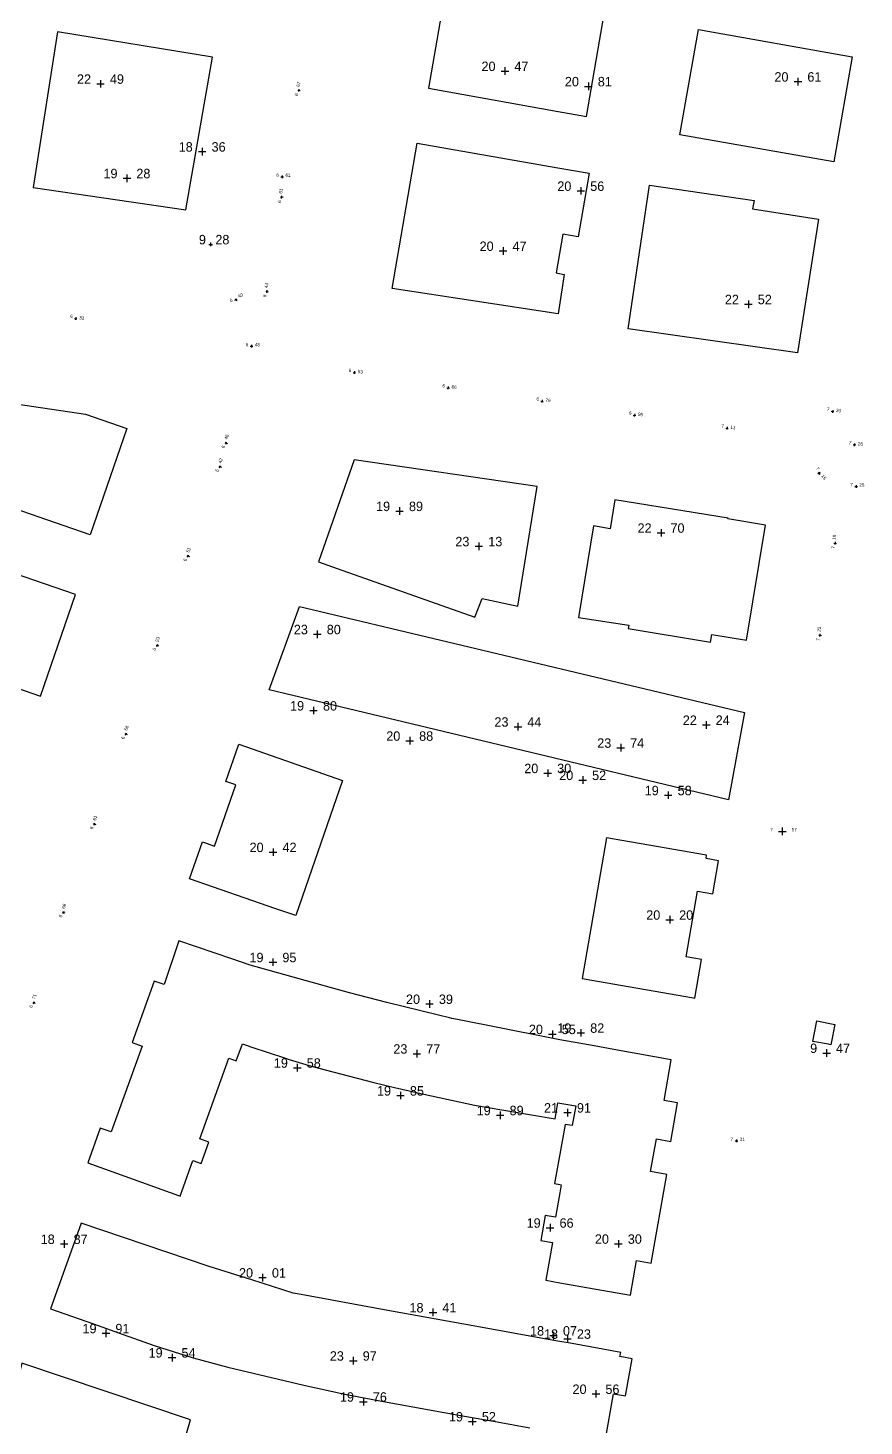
# Model space of a CAD drawing. Header units: inches. Extents: x 254505 to 255520, y 808954 to 809980.
# Drawn here: x 254962 to 255050.6, y 809202.6 to 809350.7 of the extents above; entities that cross this region are included whole.
import ezdxf
from ezdxf.enums import TextEntityAlignment as Align

# ---------------------------------------------------------------- set-up
doc = ezdxf.new("R2010")
doc.units = ezdxf.units.IN
doc.header["$MEASUREMENT"] = 0
for name, color, linetype in [('2201', 1, 'Continuous'), ('building levels', 6, 'Continuous'), ('orig buildings', 3, 'Continuous'), ('street levels', 5, 'Continuous')]:
    doc.layers.add(name, color=color, linetype=linetype)
doc.styles.add('hebtxt', font='hebtxt')

# ---------------------------------------------------------------- blocks, each defined once
blk = doc.blocks.new('1505')
for points in [[(-0.4, 0), (0.4, 0)], [(0, 0.4), (0, -0.4)]]:
    blk.add_lwpolyline(points)
at = {"style": 'hebtxt'}
blk.add_attdef('METER', text='', height=2, dxfattribs=at).set_placement((-1, 0), align=Align.RIGHT)
blk.add_attdef('CENTIMETER', (1, 0), '', height=2, dxfattribs=at)
blk = doc.blocks.new('1503')
for points in [[(-0.4, 0), (0.4, 0)], [(0, 0.4), (0, -0.4)]]:
    blk.add_lwpolyline(points)
at = {"style": 'hebtxt'}
blk.add_attdef('METER', text='', height=2, dxfattribs=at).set_placement((-1, 0), align=Align.RIGHT)
blk.add_attdef('CENTIMETER', (1, 0), '', height=2, dxfattribs=at)

msp = doc.modelspace()

# ---------------------------------------------------------------- linework, layer by layer
at = {"layer": '2201'}
msp.add_polyline3d([(255045.2, 809243.36, -3.93), (255045.62, 809245.52, -4.01), (255047.52, 809245.16, -3.73), (255047.13, 809243.16, -3.7), (255047.1, 809243, -3.7), (255046.85, 809243.05, -3.73), (255045.2, 809243.36, -3.93)], close=True, dxfattribs=at)
at = {"layer": 'orig buildings'}
for points, elevation in [([(255018.22, 809341.81), (255021.2, 809341.29), (255023.1, 809352.14), (255019.55, 809352.77), (255019.61, 809353.12), (255018.22, 809353.38), (255014.53, 809354.08), (255006.43, 809355.5), (255004.47, 809344.29), (255018.22, 809341.81)], 0.12), ([(254962.6, 809333.78), (254978.77, 809331.4), (254981.58, 809347.57), (254965.16, 809350.26), (254962.6, 809333.78)], 0.12), ([(255031.11, 809339.35), (255033.07, 809350.49), (255049.35, 809347.62), (255047.4, 809336.49), (255031.11, 809339.35)], 21.61), ([(255018.01, 809324.72), (255018.19, 809324.69), (255018.85, 809324.57), (255018.2, 809320.38), (255018.2, 809320.38), (255000.62, 809323.07), (255003.27, 809338.47), (255018.19, 809335.85), (255021.5, 809335.28), (255020.33, 809328.54), (255018.72, 809328.82), (255018.19, 809325.77), (255018.01, 809324.72)], 0.12), ([(255025.64, 809318.81), (255027.89, 809334.02), (255038.99, 809332.38), (255038.79, 809331.51), (255045.79, 809330.41), (255043.58, 809316.27), (255025.64, 809318.81)], 23.61), ([(254950.74, 809312.35), (254968.13, 809309.77), (254972.52, 809308.25), (254968.62, 809297), (254957.69, 809300.76), (254958.07, 809302.56), (254949.36, 809303.81), (254950.74, 809312.35)], 0.12), ([(254992.81, 809294.12), (254994.8, 809293.42), (255009.37, 809288.28), (255010.16, 809290.26), (255013.93, 809289.44), (255015.99, 809302.13), (254996.62, 809304.92), (254992.81, 809294.12)], 22.3), ([(254945.43, 809286.11), (254963.39, 809279.93), (254967.08, 809290.68), (254948.59, 809297.04), (254947.08, 809292.78), (254947.72, 809292.6), (254945.43, 809286.11)], 21.54), ([(254990.8, 809289.41), (255037.96, 809278.19), (255036.25, 809268.92), (254987.6, 809280.57)], 21.48)]:
    msp.add_lwpolyline(points, close=True, dxfattribs=dict(at, elevation=elevation))
for points in [[(255020.35, 809288.26), (255025.7, 809287.42), (255025.64, 809287.08), (255034.36, 809285.63), (255034.5, 809286.45), (255038.16, 809285.84), (255040.19, 809298.01), (255036.19, 809298.68), (255036.21, 809298.77), (255024.23, 809300.7), (255023.72, 809297.64), (255021.96, 809297.94), (255020.35, 809288.26)], [(255018.39, 809227.34), (255017.93, 809224.74), (255016.83, 809224.93), (255016.36, 809222.28), (255017.6, 809222.06), (255016.9, 809218.07), (255018.39, 809217.81), (255025.86, 809216.49), (255026.51, 809220.16), (255028.06, 809219.89), (255029.72, 809229.27), (255028.01, 809229.57), (255028.62, 809233.03), (255030.14, 809232.76), (255030.87, 809236.84), (255029.43, 809237.1), (255030.2, 809241.42), (255024.5, 809242.43), (255021.64, 809242.95), (255021.44, 809242.99), (255018.39, 809243.54), (255016.98, 809243.82), (255007.54, 809245.68), (255006.96, 809245.79), (255006.69, 809245.86), (255005.53, 809246.12), (255000.06, 809247.47), (254996.11, 809248.49), (254990.78, 809249.99), (254985.6, 809251.44), (254983.65, 809252.1), (254978.04, 809254), (254976.46, 809249.38), (254975.41, 809249.75), (254973.08, 809243.25), (254974.15, 809242.87), (254970.87, 809233.77), (254969.7, 809234.19), (254968.38, 809230.51), (254978, 809227.05), (254978.16, 809226.99), (254978.33, 809227.48), (254979.51, 809230.76), (254980.39, 809230.44), (254981.21, 809232.7), (254980.24, 809233.05), (254983.31, 809241.57), (254984.12, 809241.29), (254984.76, 809243.11), (254985.78, 809242.76), (254989.22, 809241.61), (254989.72, 809241.46), (254991.85, 809240.81), (254992.47, 809240.62), (254992.72, 809240.55), (254996.93, 809239.45), (254998.7, 809239), (255000.87, 809238.49), (255003.98, 809237.79), (255009.34, 809236.6), (255010.39, 809236.42), (255017.89, 809235.17), (255018.18, 809236.86), (255018.39, 809236.83), (255020.07, 809236.53), (255019.7, 809234.44), (255018.94, 809234.57), (255018.39, 809231.43), (255017.84, 809228.3), (255018.39, 809228.2), (255018.54, 809228.17)], [(254961.41, 809209.28), (254959.02, 809199.66), (254962.18, 809198.25), (254960.05, 809188.06), (254974.01, 809185.23), (254979.27, 809203.3)]]:
    msp.add_lwpolyline(points, close=True, dxfattribs=at)
msp.add_lwpolyline([(255023.18, 809201.04), (255024.08, 809206.04), (255025.33, 809205.82), (255026.04, 809209.75), (255024.76, 809209.98), (255024.85, 809210.43), (255019.69, 809211.36), (255018.39, 809211.6), (255017.17, 809211.81), (255009.97, 809213.1), (254999.79, 809214.92), (254990.98, 809216.55), (254990.15, 809216.7), (254985.77, 809218.11), (254981.23, 809219.54), (254967.67, 809224.11), (254967.46, 809223.53), (254966.13, 809219.78), (254964.44, 809215.05), (254968.99, 809213.44), (254972.12, 809212.32), (254975.43, 809211.17), (254979.54, 809209.86), (254983.21, 809208.88), (254991.26, 809206.95), (254995.63, 809206), (254999.14, 809205.34), (255004.77, 809204.31), (255007.89, 809203.76), (255011.75, 809203.08), (255015.22, 809202.46)], dxfattribs=at)
for points in [[(254990.42, 809256.68, 21.23), (254988.3, 809257.41, 21.05), (254979.16, 809260.58, 20.27), (254980.52, 809264.48, 19.84), (254981.82, 809264.02, 20.51), (254984.07, 809270.51, 21.23), (254983.01, 809270.87, 20.42), (254984.38, 809274.82, 20.52), (254995.38, 809271, 21.25), (254991.77, 809260.57, 21.24), (254990.42, 809256.68, 21.23)], [(255020.74, 809250.01, 21.39), (255032.54, 809247.97, 19.92), (255032.68, 809247.95, 19.9), (255033.38, 809252.04, 20.04), (255031.78, 809252.31, 20.28), (255032.97, 809259.25, 20.76), (255034.59, 809258.97, 20.11), (255035.19, 809262.48, 20.11), (255033.88, 809262.71, 20.45), (255033.94, 809263.09, 21.15), (255023.32, 809264.92, 21.39), (255020.74, 809250.01, 21.39)]]:
    msp.add_polyline3d(points, close=True, dxfattribs=at)

# ---------------------------------------------------------------- block references
at = {"layer": 'building levels'}
ref = msp.add_blockref('1505', (255012.58, 809346.1, 20.47), dxfattribs=at)
ref.add_attrib('METER', '20', dxfattribs={"layer": '0', "height": 1, "style": 'hebtxt'}).set_placement((255011.58, 809346.1, 20.47), align=Align.RIGHT)
ref.add_attrib('CENTIMETER', '47', (255013.58, 809346.1, 20.47), dxfattribs={"layer": '0', "height": 1, "style": 'hebtxt'})
ref = msp.add_blockref('1505', (254969.73, 809344.75, 22.49), dxfattribs=at)
ref.add_attrib('METER', '22', dxfattribs={"layer": '0', "height": 1, "style": 'hebtxt'}).set_placement((254968.73, 809344.75, 22.49), align=Align.RIGHT)
ref.add_attrib('CENTIMETER', '49', (254970.73, 809344.75, 22.49), dxfattribs={"layer": '0', "height": 1, "style": 'hebtxt'})
ref = msp.add_blockref('1505', (255021.41, 809344.48, 20.81), dxfattribs=at)
ref.add_attrib('METER', '20', dxfattribs={"layer": '0', "height": 1, "style": 'hebtxt'}).set_placement((255020.41, 809344.48, 20.81), align=Align.RIGHT)
ref.add_attrib('CENTIMETER', '81', (255022.41, 809344.48, 20.81), dxfattribs={"layer": '0', "height": 1, "style": 'hebtxt'})
ref = msp.add_blockref('1505', (255043.61, 809344.98, 20.61), dxfattribs=at)
ref.add_attrib('METER', '20', dxfattribs={"layer": '0', "height": 1, "style": 'hebtxt'}).set_placement((255042.61, 809344.98, 20.61), align=Align.RIGHT)
ref.add_attrib('CENTIMETER', '61', (255044.61, 809344.98, 20.61), dxfattribs={"layer": '0', "height": 1, "style": 'hebtxt'})
ref = msp.add_blockref('1505', (254980.5, 809337.57, 18.36), dxfattribs=at)
ref.add_attrib('METER', '18', dxfattribs={"layer": '0', "height": 1, "style": 'hebtxt'}).set_placement((254979.5, 809337.57, 18.36), align=Align.RIGHT)
ref.add_attrib('CENTIMETER', '36', (254981.5, 809337.57, 18.36), dxfattribs={"layer": '0', "height": 1, "style": 'hebtxt'})
ref = msp.add_blockref('1505', (254972.53, 809334.75, 19.28), dxfattribs=at)
ref.add_attrib('METER', '19', dxfattribs={"layer": '0', "height": 1, "style": 'hebtxt'}).set_placement((254971.53, 809334.75, 19.28), align=Align.RIGHT)
ref.add_attrib('CENTIMETER', '28', (254973.53, 809334.75, 19.28), dxfattribs={"layer": '0', "height": 1, "style": 'hebtxt'})
ref = msp.add_blockref('1505', (255020.61, 809333.42, 20.56), dxfattribs=at)
ref.add_attrib('METER', '20', dxfattribs={"layer": '0', "height": 1, "style": 'hebtxt'}).set_placement((255019.61, 809333.41, 20.56), align=Align.RIGHT)
ref.add_attrib('CENTIMETER', '56', (255021.61, 809333.41, 20.56), dxfattribs={"layer": '0', "height": 1, "style": 'hebtxt'})
at = {"layer": 'building levels', "xscale": 0.5, "yscale": 0.5, "zscale": 0.5}
msp.add_blockref('1505', (254981.4, 809327.75, 9.28), dxfattribs=at).add_auto_attribs({'METER': '9', 'CENTIMETER': '28'})
at = {"layer": 'building levels'}
ref = msp.add_blockref('1505', (255012.38, 809327.05, 20.47), dxfattribs=at)
ref.add_attrib('METER', '20', dxfattribs={"layer": '0', "height": 1, "style": 'hebtxt'}).set_placement((255011.38, 809327.05, 20.47), align=Align.RIGHT)
ref.add_attrib('CENTIMETER', '47', (255013.38, 809327.05, 20.47), dxfattribs={"layer": '0', "height": 1, "style": 'hebtxt'})
ref = msp.add_blockref('1505', (255038.36, 809321.41, 22.52), dxfattribs=at)
ref.add_attrib('METER', '22', dxfattribs={"layer": '0', "height": 1, "style": 'hebtxt'}).set_placement((255037.36, 809321.41, 22.52), align=Align.RIGHT)
ref.add_attrib('CENTIMETER', '52', (255039.36, 809321.41, 22.52), dxfattribs={"layer": '0', "height": 1, "style": 'hebtxt'})
ref = msp.add_blockref('1505', (255001.41, 809299.51, 19.89), dxfattribs=at)
ref.add_attrib('METER', '19', dxfattribs={"layer": '0', "height": 1, "style": 'hebtxt'}).set_placement((255000.41, 809299.51, 19.89), align=Align.RIGHT)
ref.add_attrib('CENTIMETER', '89', (255002.41, 809299.51, 19.89), dxfattribs={"layer": '0', "height": 1, "style": 'hebtxt'})
ref = msp.add_blockref('1505', (255029.11, 809297.21, 22.7), dxfattribs=at)
ref.add_attrib('METER', '22', dxfattribs={"layer": '0', "height": 1, "style": 'hebtxt'}).set_placement((255028.11, 809297.21, 22.7), align=Align.RIGHT)
ref.add_attrib('CENTIMETER', '70', (255030.11, 809297.21, 22.7), dxfattribs={"layer": '0', "height": 1, "style": 'hebtxt'})
ref = msp.add_blockref('1505', (255009.81, 809295.78, 23.13), dxfattribs=at)
ref.add_attrib('METER', '23', dxfattribs={"layer": '0', "height": 1, "style": 'hebtxt'}).set_placement((255008.81, 809295.78, 23.13), align=Align.RIGHT)
ref.add_attrib('CENTIMETER', '13', (255010.81, 809295.78, 23.13), dxfattribs={"layer": '0', "height": 1, "style": 'hebtxt'})
ref = msp.add_blockref('1505', (254992.7, 809286.47, 23.8), dxfattribs=at)
ref.add_attrib('METER', '23', dxfattribs={"layer": '0', "height": 1, "style": 'hebtxt'}).set_placement((254991.7, 809286.47, 23.8), align=Align.RIGHT)
ref.add_attrib('CENTIMETER', '80', (254993.7, 809286.47, 23.8), dxfattribs={"layer": '0', "height": 1, "style": 'hebtxt'})
ref = msp.add_blockref('1505', (254992.3, 809278.39, 19.8), dxfattribs=at)
ref.add_attrib('METER', '19', dxfattribs={"layer": '0', "height": 1, "style": 'hebtxt'}).set_placement((254991.3, 809278.39, 19.8), align=Align.RIGHT)
ref.add_attrib('CENTIMETER', '80', (254993.3, 809278.39, 19.8), dxfattribs={"layer": '0', "height": 1, "style": 'hebtxt'})
ref = msp.add_blockref('1505', (255013.95, 809276.68, 23.44), dxfattribs=at)
ref.add_attrib('METER', '23', dxfattribs={"layer": '0', "height": 1, "style": 'hebtxt'}).set_placement((255012.95, 809276.68, 23.44), align=Align.RIGHT)
ref.add_attrib('CENTIMETER', '44', (255014.95, 809276.68, 23.44), dxfattribs={"layer": '0', "height": 1, "style": 'hebtxt'})
ref = msp.add_blockref('1505', (255033.9, 809276.87, 22.24), dxfattribs=at)
ref.add_attrib('METER', '22', dxfattribs={"layer": '0', "height": 1, "style": 'hebtxt'}).set_placement((255032.9, 809276.87, 22.24), align=Align.RIGHT)
ref.add_attrib('CENTIMETER', '24', (255034.9, 809276.87, 22.24), dxfattribs={"layer": '0', "height": 1, "style": 'hebtxt'})
ref = msp.add_blockref('1505', (255002.49, 809275.2, 20.88), dxfattribs=at)
ref.add_attrib('METER', '20', dxfattribs={"layer": '0', "height": 1, "style": 'hebtxt'}).set_placement((255001.49, 809275.19, 20.88), align=Align.RIGHT)
ref.add_attrib('CENTIMETER', '88', (255003.49, 809275.19, 20.88), dxfattribs={"layer": '0', "height": 1, "style": 'hebtxt'})
ref = msp.add_blockref('1505', (255024.84, 809274.46, 23.74), dxfattribs=at)
ref.add_attrib('METER', '23', dxfattribs={"layer": '0', "height": 1, "style": 'hebtxt'}).set_placement((255023.84, 809274.45, 23.74), align=Align.RIGHT)
ref.add_attrib('CENTIMETER', '74', (255025.84, 809274.45, 23.74), dxfattribs={"layer": '0', "height": 1, "style": 'hebtxt'})
ref = msp.add_blockref('1505', (255017.11, 809271.76, 20.3), dxfattribs=at)
ref.add_attrib('METER', '20', dxfattribs={"layer": '0', "height": 1, "style": 'hebtxt'}).set_placement((255016.11, 809271.76, 20.3), align=Align.RIGHT)
ref.add_attrib('CENTIMETER', '30', (255018.11, 809271.76, 20.3), dxfattribs={"layer": '0', "height": 1, "style": 'hebtxt'})
ref = msp.add_blockref('1505', (255020.81, 809271.03, 20.52), dxfattribs=at)
ref.add_attrib('METER', '20', dxfattribs={"layer": '0', "height": 1, "style": 'hebtxt'}).set_placement((255019.81, 809271.03, 20.52), align=Align.RIGHT)
ref.add_attrib('CENTIMETER', '52', (255021.81, 809271.03, 20.52), dxfattribs={"layer": '0', "height": 1, "style": 'hebtxt'})
ref = msp.add_blockref('1505', (255029.87, 809269.43, 19.58), dxfattribs=at)
ref.add_attrib('METER', '19', dxfattribs={"layer": '0', "height": 1, "style": 'hebtxt'}).set_placement((255028.87, 809269.42, 19.58), align=Align.RIGHT)
ref.add_attrib('CENTIMETER', '58', (255030.87, 809269.42, 19.58), dxfattribs={"layer": '0', "height": 1, "style": 'hebtxt'})
ref = msp.add_blockref('1505', (254988.01, 809263.4, 20.42), dxfattribs=at)
ref.add_attrib('METER', '20', dxfattribs={"layer": '0', "height": 1, "style": 'hebtxt'}).set_placement((254987.01, 809263.4, 20.42), align=Align.RIGHT)
ref.add_attrib('CENTIMETER', '42', (254989.01, 809263.4, 20.42), dxfattribs={"layer": '0', "height": 1, "style": 'hebtxt'})
ref = msp.add_blockref('1505', (255030.03, 809256.24, 20.2), dxfattribs=at)
ref.add_attrib('METER', '20', dxfattribs={"layer": '0', "height": 1, "style": 'hebtxt'}).set_placement((255029.03, 809256.24, 20.2), align=Align.RIGHT)
ref.add_attrib('CENTIMETER', '20', (255031.03, 809256.24, 20.2), dxfattribs={"layer": '0', "height": 1, "style": 'hebtxt'})
ref = msp.add_blockref('1505', (254988, 809251.75, 19.95), dxfattribs=at)
ref.add_attrib('METER', '19', dxfattribs={"layer": '0', "height": 1, "style": 'hebtxt'}).set_placement((254987, 809251.74, 19.95), align=Align.RIGHT)
ref.add_attrib('CENTIMETER', '95', (254989, 809251.74, 19.95), dxfattribs={"layer": '0', "height": 1, "style": 'hebtxt'})
ref = msp.add_blockref('1505', (255004.58, 809247.33, 20.39), dxfattribs=at)
ref.add_attrib('METER', '20', dxfattribs={"layer": '0', "height": 1, "style": 'hebtxt'}).set_placement((255003.58, 809247.32, 20.39), align=Align.RIGHT)
ref.add_attrib('CENTIMETER', '39', (255005.58, 809247.32, 20.39), dxfattribs={"layer": '0', "height": 1, "style": 'hebtxt'})
ref = msp.add_blockref('1505', (255017.6, 809244.13, 20.55), dxfattribs=at)
ref.add_attrib('METER', '20', dxfattribs={"layer": '0', "height": 1, "style": 'hebtxt'}).set_placement((255016.6, 809244.13, 20.55), align=Align.RIGHT)
ref.add_attrib('CENTIMETER', '55', (255018.6, 809244.13, 20.55), dxfattribs={"layer": '0', "height": 1, "style": 'hebtxt'})
ref = msp.add_blockref('1505', (255020.61, 809244.27, 19.82), dxfattribs=at)
ref.add_attrib('METER', '19', dxfattribs={"layer": '0', "height": 1, "style": 'hebtxt'}).set_placement((255019.61, 809244.27, 19.82), align=Align.RIGHT)
ref.add_attrib('CENTIMETER', '82', (255021.61, 809244.27, 19.82), dxfattribs={"layer": '0', "height": 1, "style": 'hebtxt'})
ref = msp.add_blockref('1505', (255003.24, 809242.06, 23.77), dxfattribs=at)
ref.add_attrib('METER', '23', dxfattribs={"layer": '0', "height": 1, "style": 'hebtxt'}).set_placement((255002.24, 809242.06, 23.77), align=Align.RIGHT)
ref.add_attrib('CENTIMETER', '77', (255004.24, 809242.06, 23.77), dxfattribs={"layer": '0', "height": 1, "style": 'hebtxt'})
ref = msp.add_blockref('1505', (255046.65, 809242.13, 9.47), dxfattribs=at)
ref.add_attrib('METER', '9', dxfattribs={"layer": '0', "height": 1, "style": 'hebtxt'}).set_placement((255045.65, 809242.13, 9.47), align=Align.RIGHT)
ref.add_attrib('CENTIMETER', '47', (255047.65, 809242.13, 9.47), dxfattribs={"layer": '0', "height": 1, "style": 'hebtxt'})
ref = msp.add_blockref('1505', (254990.58, 809240.57, 19.58), dxfattribs=at)
ref.add_attrib('METER', '19', dxfattribs={"layer": '0', "height": 1, "style": 'hebtxt'}).set_placement((254989.58, 809240.57, 19.58), align=Align.RIGHT)
ref.add_attrib('CENTIMETER', '58', (254991.58, 809240.57, 19.58), dxfattribs={"layer": '0', "height": 1, "style": 'hebtxt'})
ref = msp.add_blockref('1505', (255001.51, 809237.63, 19.85), dxfattribs=at)
ref.add_attrib('METER', '19', dxfattribs={"layer": '0', "height": 1, "style": 'hebtxt'}).set_placement((255000.51, 809237.62, 19.85), align=Align.RIGHT)
ref.add_attrib('CENTIMETER', '85', (255002.51, 809237.62, 19.85), dxfattribs={"layer": '0', "height": 1, "style": 'hebtxt'})
ref = msp.add_blockref('1505', (255012.07, 809235.54, 19.89), dxfattribs=at)
ref.add_attrib('METER', '19', dxfattribs={"layer": '0', "height": 1, "style": 'hebtxt'}).set_placement((255011.07, 809235.54, 19.89), align=Align.RIGHT)
ref.add_attrib('CENTIMETER', '89', (255013.07, 809235.54, 19.89), dxfattribs={"layer": '0', "height": 1, "style": 'hebtxt'})
ref = msp.add_blockref('1505', (255019.2, 809235.82, 21.91), dxfattribs=at)
ref.add_attrib('METER', '21', dxfattribs={"layer": '0', "height": 1, "style": 'hebtxt'}).set_placement((255018.2, 809235.82, 21.91), align=Align.RIGHT)
ref.add_attrib('CENTIMETER', '91', (255020.2, 809235.82, 21.91), dxfattribs={"layer": '0', "height": 1, "style": 'hebtxt'})
ref = msp.add_blockref('1505', (255017.36, 809223.63, 19.66), dxfattribs=at)
ref.add_attrib('METER', '19', dxfattribs={"layer": '0', "height": 1, "style": 'hebtxt'}).set_placement((255016.36, 809223.63, 19.66), align=Align.RIGHT)
ref.add_attrib('CENTIMETER', '66', (255018.36, 809223.63, 19.66), dxfattribs={"layer": '0', "height": 1, "style": 'hebtxt'})
ref = msp.add_blockref('1505', (254965.88, 809221.91, 18.87), dxfattribs=at)
ref.add_attrib('METER', '18', dxfattribs={"layer": '0', "height": 1, "style": 'hebtxt'}).set_placement((254964.88, 809221.91, 18.87), align=Align.RIGHT)
ref.add_attrib('CENTIMETER', '87', (254966.88, 809221.91, 18.87), dxfattribs={"layer": '0', "height": 1, "style": 'hebtxt'})
ref = msp.add_blockref('1505', (255024.59, 809221.93, 20.3), dxfattribs=at)
ref.add_attrib('METER', '20', dxfattribs={"layer": '0', "height": 1, "style": 'hebtxt'}).set_placement((255023.59, 809221.93, 20.3), align=Align.RIGHT)
ref.add_attrib('CENTIMETER', '30', (255025.59, 809221.93, 20.3), dxfattribs={"layer": '0', "height": 1, "style": 'hebtxt'})
ref = msp.add_blockref('1505', (254986.89, 809218.35, 20.01), dxfattribs=at)
ref.add_attrib('METER', '20', dxfattribs={"layer": '0', "height": 1, "style": 'hebtxt'}).set_placement((254985.89, 809218.35, 20.01), align=Align.RIGHT)
ref.add_attrib('CENTIMETER', '01', (254987.89, 809218.35, 20.01), dxfattribs={"layer": '0', "height": 1, "style": 'hebtxt'})
ref = msp.add_blockref('1505', (255004.95, 809214.67, 18.41), dxfattribs=at)
ref.add_attrib('METER', '18', dxfattribs={"layer": '0', "height": 1, "style": 'hebtxt'}).set_placement((255003.95, 809214.66, 18.41), align=Align.RIGHT)
ref.add_attrib('CENTIMETER', '41', (255005.95, 809214.66, 18.41), dxfattribs={"layer": '0', "height": 1, "style": 'hebtxt'})
ref = msp.add_blockref('1505', (254970.31, 809212.46, 19.91), dxfattribs=at)
ref.add_attrib('METER', '19', dxfattribs={"layer": '0', "height": 1, "style": 'hebtxt'}).set_placement((254969.31, 809212.45, 19.91), align=Align.RIGHT)
ref.add_attrib('CENTIMETER', '91', (254971.31, 809212.45, 19.91), dxfattribs={"layer": '0', "height": 1, "style": 'hebtxt'})
ref = msp.add_blockref('1505', (255017.72, 809212.21, 18.07), dxfattribs=at)
ref.add_attrib('METER', '18', dxfattribs={"layer": '0', "height": 1, "style": 'hebtxt'}).set_placement((255016.72, 809212.21, 18.07), align=Align.RIGHT)
ref.add_attrib('CENTIMETER', '07', (255018.72, 809212.21, 18.07), dxfattribs={"layer": '0', "height": 1, "style": 'hebtxt'})
ref = msp.add_blockref('1505', (255019.2, 809211.87, 18.23), dxfattribs=at)
ref.add_attrib('METER', '18', dxfattribs={"layer": '0', "height": 1, "style": 'hebtxt'}).set_placement((255018.2, 809211.87, 18.23), align=Align.RIGHT)
ref.add_attrib('CENTIMETER', '23', (255020.2, 809211.87, 18.23), dxfattribs={"layer": '0', "height": 1, "style": 'hebtxt'})
ref = msp.add_blockref('1505', (254977.31, 809209.88, 19.54), dxfattribs=at)
ref.add_attrib('METER', '19', dxfattribs={"layer": '0', "height": 1, "style": 'hebtxt'}).set_placement((254976.31, 809209.88, 19.54), align=Align.RIGHT)
ref.add_attrib('CENTIMETER', '54', (254978.31, 809209.88, 19.54), dxfattribs={"layer": '0', "height": 1, "style": 'hebtxt'})
ref = msp.add_blockref('1505', (254996.51, 809209.55, 23.97), dxfattribs=at)
ref.add_attrib('METER', '23', dxfattribs={"layer": '0', "height": 1, "style": 'hebtxt'}).set_placement((254995.51, 809209.55, 23.97), align=Align.RIGHT)
ref.add_attrib('CENTIMETER', '97', (254997.51, 809209.55, 23.97), dxfattribs={"layer": '0', "height": 1, "style": 'hebtxt'})
ref = msp.add_blockref('1505', (254997.58, 809205.21, 19.76), dxfattribs=at)
ref.add_attrib('METER', '19', dxfattribs={"layer": '0', "height": 1, "style": 'hebtxt'}).set_placement((254996.58, 809205.21, 19.76), align=Align.RIGHT)
ref.add_attrib('CENTIMETER', '76', (254998.58, 809205.21, 19.76), dxfattribs={"layer": '0', "height": 1, "style": 'hebtxt'})
ref = msp.add_blockref('1505', (255022.22, 809206.04, 20.56), dxfattribs=at)
ref.add_attrib('METER', '20', dxfattribs={"layer": '0', "height": 1, "style": 'hebtxt'}).set_placement((255021.22, 809206.03, 20.56), align=Align.RIGHT)
ref.add_attrib('CENTIMETER', '56', (255023.22, 809206.03, 20.56), dxfattribs={"layer": '0', "height": 1, "style": 'hebtxt'})
ref = msp.add_blockref('1505', (255009.13, 809203.13, 19.52), dxfattribs=at)
ref.add_attrib('METER', '19', dxfattribs={"layer": '0', "height": 1, "style": 'hebtxt'}).set_placement((255008.13, 809203.12, 19.52), align=Align.RIGHT)
ref.add_attrib('CENTIMETER', '52', (255010.13, 809203.12, 19.52), dxfattribs={"layer": '0', "height": 1, "style": 'hebtxt'})
at = {"layer": 'street levels'}
ref = msp.add_blockref('1503', (254990.76, 809344.06, 6.57), dxfattribs=dict(at, xscale=0.35, yscale=0.35, zscale=0.35, rotation=78.7652279850685))
ref.add_attrib('METER', '6', dxfattribs={"layer": '0', "height": 0.35, "rotation": 78.7652, "style": 'hebtxt'}).set_placement((254990.69, 809343.72, 6.57), align=Align.RIGHT)
ref.add_attrib('CENTIMETER', '67', (254990.83, 809344.4, 6.57), dxfattribs={"layer": '0', "height": 0.35, "rotation": 78.7652, "style": 'hebtxt'})
ref = msp.add_blockref('1503', (254988.98, 809334.9, 6.5), dxfattribs=dict(at, xscale=0.35, yscale=0.35, zscale=0.35, rotation=0.017923327885357))
ref.add_attrib('METER', '6', dxfattribs={"layer": '0', "height": 0.35, "rotation": 0.0179, "style": 'hebtxt'}).set_placement((254988.63, 809334.9, 6.5), align=Align.RIGHT)
ref.add_attrib('CENTIMETER', '61', (254989.33, 809334.9, 6.5), dxfattribs={"layer": '0', "height": 0.35, "rotation": 0.0179, "style": 'hebtxt'})
ref = msp.add_blockref('1503', (254988.93, 809332.75, 6.5), dxfattribs=dict(at, xscale=0.35, yscale=0.35, zscale=0.35, rotation=82.10286530058399))
ref.add_attrib('METER', '6', dxfattribs={"layer": '0', "height": 0.35, "rotation": 82.1029, "style": 'hebtxt'}).set_placement((254988.88, 809332.4, 6.5), align=Align.RIGHT)
ref.add_attrib('CENTIMETER', '61', (254988.98, 809333.1, 6.5), dxfattribs={"layer": '0', "height": 0.35, "rotation": 82.1029, "style": 'hebtxt'})
ref = msp.add_blockref('1503', (254987.37, 809322.76, 19.77), dxfattribs=dict(at, xscale=0.35, yscale=0.35, zscale=0.35, rotation=80.13657758695659))
ref.add_attrib('METER', '6', dxfattribs={"layer": '0', "height": 0.35, "rotation": 80.1366, "style": 'hebtxt'}).set_placement((254987.31, 809322.41, 19.77), align=Align.RIGHT)
ref.add_attrib('CENTIMETER', '44', (254987.43, 809323.1, 19.77), dxfattribs={"layer": '0', "height": 0.35, "rotation": 80.1366, "style": 'hebtxt'})
ref = msp.add_blockref('1503', (254984.08, 809321.9, 19.77), dxfattribs=dict(at, xscale=0.35, yscale=0.35, zscale=0.35, rotation=27.34630528348762))
ref.add_attrib('METER', '6', dxfattribs={"layer": '0', "height": 0.35, "rotation": 27.3463, "style": 'hebtxt'}).set_placement((254983.77, 809321.74, 19.77), align=Align.RIGHT)
ref.add_attrib('CENTIMETER', '40', (254984.4, 809322.06, 19.77), dxfattribs={"layer": '0', "height": 0.35, "rotation": 27.3463, "style": 'hebtxt'})
ref = msp.add_blockref('1503', (254967.1, 809319.89, 18.98), dxfattribs=dict(at, xscale=0.35, yscale=0.35, zscale=0.35, rotation=351.0727708815392))
ref.add_attrib('METER', '6', dxfattribs={"layer": '0', "height": 0.35, "rotation": 351.0728, "style": 'hebtxt'}).set_placement((254966.76, 809319.94, 18.98), align=Align.RIGHT)
ref.add_attrib('CENTIMETER', '33', (254967.45, 809319.83, 18.98), dxfattribs={"layer": '0', "height": 0.35, "rotation": 351.0728, "style": 'hebtxt'})
ref = msp.add_blockref('1503', (254985.74, 809316.96, 6.37), dxfattribs=dict(at, xscale=0.35, yscale=0.35, zscale=0.35, rotation=0.017923327885357))
ref.add_attrib('METER', '6', dxfattribs={"layer": '0', "height": 0.35, "rotation": 0.0179, "style": 'hebtxt'}).set_placement((254985.39, 809316.96, 6.37), align=Align.RIGHT)
ref.add_attrib('CENTIMETER', '48', (254986.09, 809316.96, 6.37), dxfattribs={"layer": '0', "height": 0.35, "rotation": 0.0179, "style": 'hebtxt'})
ref = msp.add_blockref('1503', (254996.62, 809314.18, 19.33), dxfattribs=dict(at, xscale=0.35, yscale=0.35, zscale=0.35, rotation=352.4053566314383))
ref.add_attrib('METER', '6', dxfattribs={"layer": '0', "height": 0.35, "rotation": 352.4054, "style": 'hebtxt'}).set_placement((254996.27, 809314.22, 19.33), align=Align.RIGHT)
ref.add_attrib('CENTIMETER', '53', (254996.97, 809314.13, 19.33), dxfattribs={"layer": '0', "height": 0.35, "rotation": 352.4054, "style": 'hebtxt'})
ref = msp.add_blockref('1503', (255006.55, 809312.55, 19.1), dxfattribs=dict(at, xscale=0.35, yscale=0.35, zscale=0.35, rotation=352.6569658579147))
ref.add_attrib('METER', '6', dxfattribs={"layer": '0', "height": 0.35, "rotation": 352.657, "style": 'hebtxt'}).set_placement((255006.2, 809312.59, 19.1), align=Align.RIGHT)
ref.add_attrib('CENTIMETER', '66', (255006.9, 809312.5, 19.1), dxfattribs={"layer": '0', "height": 0.35, "rotation": 352.657, "style": 'hebtxt'})
ref = msp.add_blockref('1503', (255016.5, 809311.14, 19.1), dxfattribs=dict(at, xscale=0.35, yscale=0.35, zscale=0.35, rotation=352.6569658579147))
ref.add_attrib('METER', '6', dxfattribs={"layer": '0', "height": 0.35, "rotation": 352.657, "style": 'hebtxt'}).set_placement((255016.16, 809311.19, 19.1), align=Align.RIGHT)
ref.add_attrib('CENTIMETER', '79', (255016.85, 809311.1, 19.1), dxfattribs={"layer": '0', "height": 0.35, "rotation": 352.657, "style": 'hebtxt'})
ref = msp.add_blockref('1503', (255026.3, 809309.66, 19.1), dxfattribs=dict(at, xscale=0.35, yscale=0.35, zscale=0.35, rotation=352.6569658579147))
ref.add_attrib('METER', '6', dxfattribs={"layer": '0', "height": 0.35, "rotation": 352.657, "style": 'hebtxt'}).set_placement((255025.96, 809309.7, 19.1), align=Align.RIGHT)
ref.add_attrib('CENTIMETER', '95', (255026.65, 809309.61, 19.1), dxfattribs={"layer": '0', "height": 0.35, "rotation": 352.657, "style": 'hebtxt'})
ref = msp.add_blockref('1503', (255047.28, 809310.06, 19.1), dxfattribs=dict(at, xscale=0.35, yscale=0.35, zscale=0.35, rotation=352.0483778939454))
ref.add_attrib('METER', '7', dxfattribs={"layer": '0', "height": 0.35, "rotation": 352.0484, "style": 'hebtxt'}).set_placement((255046.93, 809310.11, 19.1), align=Align.RIGHT)
ref.add_attrib('CENTIMETER', '20', (255047.63, 809310.01, 19.1), dxfattribs={"layer": '0', "height": 0.35, "rotation": 352.0484, "style": 'hebtxt'})
ref = msp.add_blockref('1503', (255036.1, 809308.28, 19.1), dxfattribs=dict(at, xscale=0.35, yscale=0.35, zscale=0.35, rotation=352.6569658579147))
ref.add_attrib('METER', '7', dxfattribs={"layer": '0', "height": 0.35, "rotation": 352.657, "style": 'hebtxt'}).set_placement((255035.75, 809308.32, 19.1), align=Align.RIGHT)
ref.add_attrib('CENTIMETER', '11', (255036.44, 809308.23, 19.1), dxfattribs={"layer": '0', "height": 0.35, "rotation": 352.657, "style": 'hebtxt'})
ref = msp.add_blockref('1503', (254983.05, 809306.72, 6.35), dxfattribs=dict(at, xscale=0.35, yscale=0.35, zscale=0.35, rotation=70.93793146805069))
ref.add_attrib('METER', '6', dxfattribs={"layer": '0', "height": 0.35, "rotation": 70.9379, "style": 'hebtxt'}).set_placement((254982.94, 809306.39, 6.35), align=Align.RIGHT)
ref.add_attrib('CENTIMETER', '46', (254983.17, 809307.05, 6.35), dxfattribs={"layer": '0', "height": 0.35, "rotation": 70.9379, "style": 'hebtxt'})
ref = msp.add_blockref('1503', (255049.6, 809306.53, 19.1), dxfattribs=dict(at, xscale=0.35, yscale=0.35, zscale=0.35, rotation=352.6569658579147))
ref.add_attrib('METER', '7', dxfattribs={"layer": '0', "height": 0.35, "rotation": 352.657, "style": 'hebtxt'}).set_placement((255049.25, 809306.57, 19.1), align=Align.RIGHT)
ref.add_attrib('CENTIMETER', '26', (255049.94, 809306.48, 19.1), dxfattribs={"layer": '0', "height": 0.35, "rotation": 352.657, "style": 'hebtxt'})
ref = msp.add_blockref('1503', (254982.4, 809304.21, 19.5), dxfattribs=dict(at, xscale=0.35, yscale=0.35, zscale=0.35, rotation=70.2813879142175))
ref.add_attrib('METER', '6', dxfattribs={"layer": '0', "height": 0.35, "rotation": 70.2814, "style": 'hebtxt'}).set_placement((254982.29, 809303.88, 19.5), align=Align.RIGHT)
ref.add_attrib('CENTIMETER', '42', (254982.52, 809304.54, 19.5), dxfattribs={"layer": '0', "height": 0.35, "rotation": 70.2814, "style": 'hebtxt'})
ref = msp.add_blockref('1503', (255045.85, 809303.5, 19.1), dxfattribs=dict(at, xscale=0.35, yscale=0.35, zscale=0.35, rotation=305.9585452255043))
ref.add_attrib('METER', '7', dxfattribs={"layer": '0', "height": 0.35, "rotation": 305.9585, "style": 'hebtxt'}).set_placement((255045.64, 809303.79, 19.1), align=Align.RIGHT)
ref.add_attrib('CENTIMETER', '15', (255046.06, 809303.22, 19.1), dxfattribs={"layer": '0', "height": 0.35, "rotation": 305.9585, "style": 'hebtxt'})
ref = msp.add_blockref('1503', (255049.77, 809302.12, 19.1), dxfattribs=dict(at, xscale=0.35, yscale=0.35, zscale=0.35))
ref.add_attrib('METER', '7', dxfattribs={"layer": '0', "height": 0.35, "style": 'hebtxt'}).set_placement((255049.42, 809302.12, 19.1), align=Align.RIGHT)
ref.add_attrib('CENTIMETER', '25', (255050.12, 809302.12, 19.1), dxfattribs={"layer": '0', "height": 0.35, "style": 'hebtxt'})
ref = msp.add_blockref('1503', (255047.56, 809296.11, 19.1), dxfattribs=dict(at, xscale=0.35, yscale=0.35, zscale=0.35, rotation=83.4619836687622))
ref.add_attrib('METER', '7', dxfattribs={"layer": '0', "height": 0.35, "rotation": 83.462, "style": 'hebtxt'}).set_placement((255047.53, 809295.77, 19.1), align=Align.RIGHT)
ref.add_attrib('CENTIMETER', '19', (255047.61, 809296.46, 19.1), dxfattribs={"layer": '0', "height": 0.35, "rotation": 83.462, "style": 'hebtxt'})
ref = msp.add_blockref('1503', (254979.01, 809294.75, 19.44), dxfattribs=dict(at, xscale=0.35, yscale=0.35, zscale=0.35, rotation=71.0568979420765))
ref.add_attrib('METER', '6', dxfattribs={"layer": '0', "height": 0.35, "rotation": 71.0569, "style": 'hebtxt'}).set_placement((254978.9, 809294.42, 19.44), align=Align.RIGHT)
ref.add_attrib('CENTIMETER', '51', (254979.13, 809295.08, 19.44), dxfattribs={"layer": '0', "height": 0.35, "rotation": 71.0569, "style": 'hebtxt'})
ref = msp.add_blockref('1503', (254975.75, 809285.29, 19.44), dxfattribs=dict(at, xscale=0.35, yscale=0.35, zscale=0.35, rotation=71.0568979420765))
ref.add_attrib('METER', '6', dxfattribs={"layer": '0', "height": 0.35, "rotation": 71.0569, "style": 'hebtxt'}).set_placement((254975.64, 809284.96, 19.44), align=Align.RIGHT)
ref.add_attrib('CENTIMETER', '53', (254975.87, 809285.62, 19.44), dxfattribs={"layer": '0', "height": 0.35, "rotation": 71.0569, "style": 'hebtxt'})
ref = msp.add_blockref('1503', (255045.96, 809286.36, 19.1), dxfattribs=dict(at, xscale=0.35, yscale=0.35, zscale=0.35, rotation=83.4619836687622))
ref.add_attrib('METER', '7', dxfattribs={"layer": '0', "height": 0.35, "rotation": 83.462, "style": 'hebtxt'}).set_placement((255045.92, 809286.02, 19.1), align=Align.RIGHT)
ref.add_attrib('CENTIMETER', '23', (255046, 809286.71, 19.1), dxfattribs={"layer": '0', "height": 0.35, "rotation": 83.462, "style": 'hebtxt'})
ref = msp.add_blockref('1503', (254972.44, 809275.9, 19.44), dxfattribs=dict(at, xscale=0.35, yscale=0.35, zscale=0.35, rotation=71.0568979420765))
ref.add_attrib('METER', '6', dxfattribs={"layer": '0', "height": 0.35, "rotation": 71.0569, "style": 'hebtxt'}).set_placement((254972.33, 809275.57, 19.44), align=Align.RIGHT)
ref.add_attrib('CENTIMETER', '56', (254972.56, 809276.23, 19.44), dxfattribs={"layer": '0', "height": 0.35, "rotation": 71.0569, "style": 'hebtxt'})
ref = msp.add_blockref('1503', (254969.1, 809266.37, 19.44), dxfattribs=dict(at, xscale=0.35, yscale=0.35, zscale=0.35, rotation=71.0568979420765))
ref.add_attrib('METER', '6', dxfattribs={"layer": '0', "height": 0.35, "rotation": 71.0569, "style": 'hebtxt'}).set_placement((254968.99, 809266.04, 19.44), align=Align.RIGHT)
ref.add_attrib('CENTIMETER', '61', (254969.22, 809266.7, 19.44), dxfattribs={"layer": '0', "height": 0.35, "rotation": 71.0569, "style": 'hebtxt'})
ref = msp.add_blockref('1503', (255041.96, 809265.6, 7.57), dxfattribs=at)
ref.add_attrib('METER', '7', dxfattribs={"layer": '0', "height": 0.35, "style": 'hebtxt'}).set_placement((255040.96, 809265.6, 7.57), align=Align.RIGHT)
ref.add_attrib('CENTIMETER', '57', (255042.96, 809265.6, 7.57), dxfattribs={"layer": '0', "height": 0.35, "style": 'hebtxt'})
ref = msp.add_blockref('1503', (254965.82, 809257.03, 19.44), dxfattribs=dict(at, xscale=0.35, yscale=0.35, zscale=0.35, rotation=71.0568979420765))
ref.add_attrib('METER', '6', dxfattribs={"layer": '0', "height": 0.35, "rotation": 71.0569, "style": 'hebtxt'}).set_placement((254965.71, 809256.7, 19.44), align=Align.RIGHT)
ref.add_attrib('CENTIMETER', '66', (254965.94, 809257.36, 19.44), dxfattribs={"layer": '0', "height": 0.35, "rotation": 71.0569, "style": 'hebtxt'})
ref = msp.add_blockref('1503', (254962.68, 809247.46, 19.44), dxfattribs=dict(at, xscale=0.35, yscale=0.35, zscale=0.35, rotation=71.0568979420765))
ref.add_attrib('METER', '6', dxfattribs={"layer": '0', "height": 0.35, "rotation": 71.0569, "style": 'hebtxt'}).set_placement((254962.57, 809247.13, 19.44), align=Align.RIGHT)
ref.add_attrib('CENTIMETER', '71', (254962.8, 809247.79, 19.44), dxfattribs={"layer": '0', "height": 0.35, "rotation": 71.0569, "style": 'hebtxt'})
ref = msp.add_blockref('1503', (255037.09, 809232.82, 7.31), dxfattribs=dict(at, xscale=0.35, yscale=0.35, zscale=0.35))
ref.add_attrib('METER', '7', dxfattribs={"layer": '0', "height": 0.35, "style": 'hebtxt'}).set_placement((255036.74, 809232.82, 7.31), align=Align.RIGHT)
ref.add_attrib('CENTIMETER', '31', (255037.44, 809232.82, 7.31), dxfattribs={"layer": '0', "height": 0.35, "style": 'hebtxt'})

doc.saveas('drawing.dxf')
